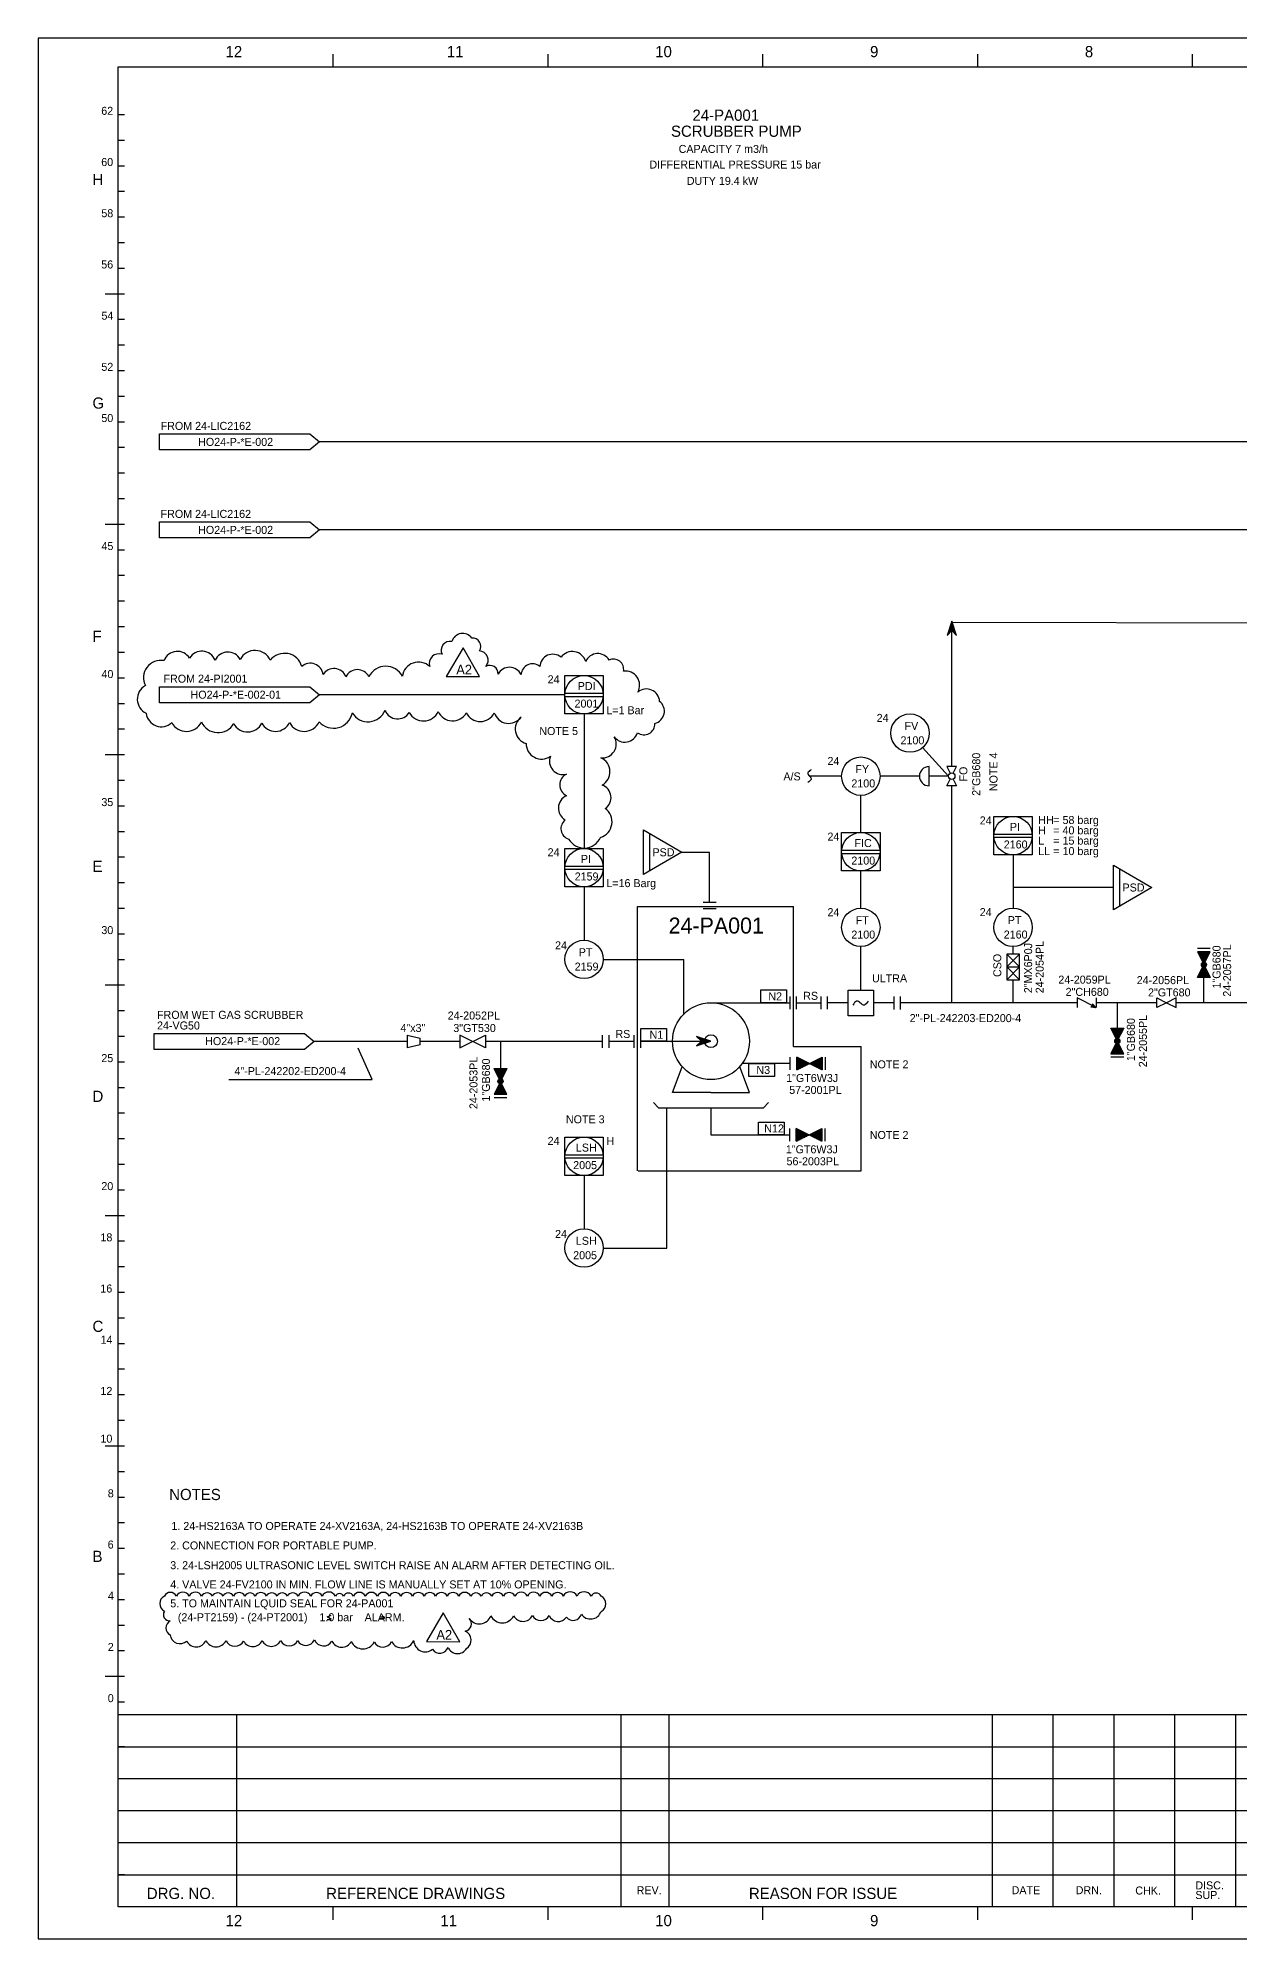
# Model space of a CAD drawing. Extents: x 0 to 840, y 0 to 594.
# Drawn here: x 0 to 375, y 0 to 594 of the extents above; entities that cross this region are included whole.
import ezdxf

# ---------------------------------------------------------------- set-up
doc = ezdxf.new("R2010")
doc.units = 0
for name, color, linetype in [('01-LIN-025-A', 7, 'Continuous'), ('08-LIN-050-A', 7, 'Continuous'), ('18-LIN-025-SP', 7, 'Continuous'), ('28-SYM-070-SP', 7, 'Continuous'), ('35-TXT-025', 7, 'Continuous'), ('36-TXT-035', 7, 'Continuous'), ('37-TXT-050', 7, 'Continuous'), ('43-', 7, 'Continuous'), ('50-REV-035-TRNG', 7, 'Continuous'), ('51-REV-035-CLD', 7, 'Continuous')]:
    doc.layers.add(name, color=color, linetype=linetype)

msp = doc.modelspace()

# ---------------------------------------------------------------- linework, layer by layer
at = {"layer": '01-LIN-025-A'}
for p, q in [((37.91, 470.3), (84.91, 470.3)), ((37.91, 465.3), (37.91, 470.3)), ((84.91, 470.3), (87.91, 467.8)), ((84.91, 465.3), (37.91, 465.3)), ((87.91, 467.8), (84.91, 465.3)), ((37.91, 442.8), (84.91, 442.8)), ((37.91, 437.8), (37.91, 442.8)), ((84.91, 442.8), (87.91, 440.3)), ((87.91, 440.3), (84.91, 437.8)), ((84.91, 437.8), (37.91, 437.8)), ((164.49, 382.78), (164.49, 394.78)), ((164.49, 394.78), (176.49, 394.78)), ((176.49, 394.78), (176.49, 382.78)), ((37.91, 391.31), (84.91, 391.31)), ((37.91, 386.31), (37.91, 391.31)), ((84.91, 386.31), (37.91, 386.31)), ((84.91, 391.31), (87.91, 388.81)), ((87.91, 388.81), (84.91, 386.31)), ((164.49, 389.28), (176.49, 389.28)), ((164.49, 388.28), (176.49, 388.28)), ((176.49, 382.78), (164.49, 382.78)), ((278.2, 360.34), (278.2, 366.34)), ((284.3, 363.34), (278.2, 363.34)), ((286.8, 366.34), (283.8, 366.34)), ((283.8, 366.34), (284.85, 364.24)), ((283.8, 360.34), (284.85, 362.45)), ((285.75, 364.24), (286.8, 366.34)), ((285.75, 362.45), (286.8, 360.34)), ((286.8, 360.34), (283.8, 360.34)), ((298.45, 338.76), (298.45, 350.76)), ((298.45, 350.76), (310.45, 350.76)), ((310.45, 350.76), (310.45, 338.76)), ((191, 333.77), (191, 345.37)), ((250.91, 333.72), (250.91, 345.72)), ((250.91, 345.72), (262.91, 345.72)), ((262.91, 345.72), (262.91, 333.72)), ((298.45, 345.26), (310.45, 345.26)), ((164.49, 328.75), (164.49, 340.75)), ((164.49, 340.75), (176.49, 340.75)), ((176.49, 340.75), (176.49, 328.75)), ((250.91, 340.22), (262.91, 340.22)), ((250.91, 339.22), (262.91, 339.22)), ((298.45, 344.26), (310.45, 344.26)), ((310.45, 338.76), (298.45, 338.76)), ((164.49, 335.25), (176.49, 335.25)), ((164.49, 334.25), (176.49, 334.25)), ((262.91, 333.72), (250.91, 333.72)), ((337.76, 322.76), (337.76, 334.36)), ((176.49, 328.75), (164.49, 328.75)), ((366.03, 309.46), (362.03, 309.46)), ((306.45, 307.74), (302.45, 307.74)), ((302.45, 307.74), (302.45, 299.74)), ((306.45, 307.74), (302.45, 303.74)), ((306.45, 303.74), (302.45, 307.74)), ((306.45, 299.74), (302.45, 303.74)), ((306.45, 303.74), (302.45, 299.74)), ((302.45, 303.74), (306.45, 303.74)), ((306.45, 299.74), (306.45, 307.74)), ((366.03, 308.46), (362.03, 308.46)), ((366.03, 308.46), (362.03, 308.46)), ((362.03, 308.46), (364.03, 304.46)), ((362.03, 300.46), (364.03, 304.46)), ((364.03, 307.46), (362.23, 308.36)), ((362.23, 308.36), (364.03, 304.46)), ((362.23, 300.56), (364.03, 304.46)), ((365.63, 308.26), (362.43, 308.26)), ((362.43, 308.26), (364.03, 304.46)), ((362.43, 300.66), (364.03, 304.46)), ((365.43, 308.06), (362.63, 308.06)), ((362.63, 308.06), (364.03, 304.46)), ((362.63, 300.86), (364.03, 304.46)), ((365.23, 307.86), (362.83, 307.86)), ((362.83, 307.86), (364.03, 304.46)), ((362.83, 301.06), (364.03, 304.46)), ((365.03, 307.66), (363.03, 307.66)), ((363.03, 307.66), (364.03, 304.46)), ((363.03, 301.26), (364.03, 304.46)), ((364.83, 307.46), (363.23, 307.46)), ((363.23, 307.46), (364.03, 304.46)), ((363.23, 301.46), (364.03, 304.46)), ((364.63, 307.26), (363.43, 307.26)), ((363.43, 307.26), (364.03, 304.46)), ((363.43, 301.66), (364.03, 304.46)), ((364.43, 307.06), (363.63, 307.06)), ((363.63, 307.06), (364.03, 304.46)), ((363.63, 301.86), (364.03, 304.46)), ((364.23, 306.86), (363.83, 306.86)), ((363.83, 306.86), (364.03, 304.46)), ((363.83, 302.06), (364.03, 304.46)), ((364.03, 304.46), (366.03, 308.46)), ((364.03, 304.46), (364.03, 308.46)), ((364.03, 304.46), (365.83, 308.36)), ((365.83, 308.36), (364.03, 307.46)), ((364.03, 304.46), (365.63, 308.26)), ((364.03, 304.46), (365.43, 308.06)), ((364.03, 304.46), (365.23, 307.86)), ((364.03, 304.46), (365.03, 307.66)), ((364.03, 304.46), (364.83, 307.46)), ((364.03, 304.46), (364.63, 307.26)), ((364.03, 304.46), (364.43, 307.06)), ((364.03, 304.46), (364.23, 306.86)), ((364.03, 304.46), (366.03, 300.46)), ((364.03, 304.46), (365.83, 300.56)), ((364.03, 304.46), (365.63, 300.66)), ((364.03, 304.46), (365.43, 300.86)), ((364.03, 304.46), (365.23, 301.06)), ((364.03, 304.46), (365.03, 301.26)), ((364.03, 304.46), (364.83, 301.46)), ((364.03, 304.46), (364.63, 301.66)), ((364.03, 304.46), (364.43, 301.86)), ((364.03, 304.46), (364.23, 302.06)), ((364.03, 304.46), (364.03, 300.46)), ((302.45, 299.74), (304.45, 299.74)), ((304.45, 299.74), (306.45, 299.74)), ((366.03, 300.46), (362.03, 300.46)), ((366.03, 300.46), (362.03, 300.46)), ((364.03, 301.46), (362.23, 300.56)), ((365.63, 300.66), (362.43, 300.66)), ((365.43, 300.86), (362.63, 300.86)), ((365.23, 301.06), (362.83, 301.06)), ((365.03, 301.26), (363.03, 301.26)), ((364.83, 301.46), (363.23, 301.46)), ((364.63, 301.66), (363.43, 301.66)), ((364.43, 301.86), (363.63, 301.86)), ((364.23, 302.06), (363.83, 302.06)), ((365.83, 300.56), (364.03, 301.46)), ((366.03, 300.46), (364.03, 300.46)), ((330.41, 291.04), (324.41, 294.04)), ((324.41, 294.04), (324.41, 291.04)), ((329.41, 291.54), (330.3, 291.09)), ((330.41, 294.04), (330.41, 291.04)), ((36.25, 282.94), (83.25, 282.94)), ((36.25, 277.94), (36.25, 282.94)), ((83.25, 282.94), (86.25, 280.44)), ((86.25, 280.44), (83.25, 277.94)), ((115.27, 282.44), (119.27, 281.44)), ((115.27, 282.44), (115.27, 278.44)), ((119.27, 279.44), (115.27, 278.44)), ((119.27, 279.44), (119.27, 281.43)), ((131.74, 278.44), (139.74, 282.44)), ((139.74, 278.44), (131.74, 282.44)), ((131.74, 282.44), (131.74, 278.44)), ((139.74, 282.44), (139.74, 278.44)), ((335, 284.61), (339, 284.61)), ((335, 284.61), (339, 284.61)), ((337, 280.61), (335, 284.61)), ((335, 284.61), (337, 284.61)), ((337, 280.61), (335, 276.61)), ((337, 280.61), (335.2, 284.51)), ((335.2, 284.51), (337, 283.61)), ((337, 280.61), (335.2, 276.71)), ((337, 280.61), (335.4, 284.41)), ((335.4, 284.41), (338.6, 284.41)), ((337, 280.61), (335.4, 276.81)), ((337, 280.61), (335.6, 284.21)), ((335.6, 284.21), (338.4, 284.21)), ((337, 280.61), (335.6, 277.01)), ((337, 280.61), (335.8, 284.01)), ((335.8, 284.01), (338.2, 284.01)), ((337, 280.61), (335.8, 277.21)), ((337, 280.61), (336, 283.81)), ((336, 283.81), (338, 283.81)), ((337, 280.61), (336, 277.41)), ((337, 280.61), (336.2, 283.61)), ((336.2, 283.61), (337.8, 283.61)), ((337, 280.61), (336.2, 277.61)), ((337, 280.61), (336.4, 283.41)), ((336.4, 283.41), (337.6, 283.41)), ((337, 280.61), (336.4, 277.81)), ((337, 280.61), (336.6, 283.21)), ((336.6, 283.21), (337.4, 283.21)), ((337, 280.61), (336.6, 278.01)), ((337, 280.61), (336.8, 283.01)), ((336.8, 283.01), (337.2, 283.01)), ((337, 280.61), (336.8, 278.21)), ((339, 284.61), (337, 280.61)), ((337, 280.61), (337, 284.61)), ((337, 283.61), (338.8, 284.51)), ((338.8, 284.51), (337, 280.61)), ((338.6, 284.41), (337, 280.61)), ((338.4, 284.21), (337, 280.61)), ((338.2, 284.01), (337, 280.61)), ((338, 283.81), (337, 280.61)), ((337.8, 283.61), (337, 280.61)), ((337.6, 283.41), (337, 280.61)), ((337.4, 283.21), (337, 280.61)), ((337.2, 283.01), (337, 280.61)), ((339, 276.61), (337, 280.61)), ((338.8, 276.71), (337, 280.61)), ((338.6, 276.81), (337, 280.61)), ((338.4, 277.01), (337, 280.61)), ((338.2, 277.21), (337, 280.61)), ((338, 277.41), (337, 280.61)), ((337.8, 277.61), (337, 280.61)), ((337.6, 277.81), (337, 280.61)), ((337.4, 278.01), (337, 280.61)), ((337.2, 278.21), (337, 280.61)), ((337, 280.61), (337, 276.61)), ((83.25, 277.94), (36.25, 277.94)), ((236.88, 275.54), (236.88, 271.54)), ((236.88, 271.54), (244.88, 275.54)), ((244.88, 271.54), (236.88, 275.54)), ((236.88, 275.42), (237.11, 275.42)), ((236.88, 275.27), (237.41, 275.27)), ((236.88, 275.12), (237.71, 275.12)), ((236.88, 274.97), (238.01, 274.97)), ((236.88, 274.82), (238.31, 274.82)), ((236.88, 274.68), (238.61, 274.68)), ((236.88, 274.53), (238.91, 274.53)), ((236.88, 274.38), (239.21, 274.38)), ((236.88, 274.23), (239.51, 274.23)), ((236.88, 274.08), (239.81, 274.08)), ((236.88, 273.93), (240.11, 273.93)), ((236.88, 273.78), (240.4, 273.78)), ((236.88, 273.63), (240.7, 273.63)), ((236.88, 273.48), (240.75, 273.48)), ((236.88, 273.33), (240.45, 273.33)), ((241, 273.48), (244.88, 273.48)), ((241.05, 273.63), (244.88, 273.63)), ((241.3, 273.33), (244.88, 273.33)), ((241.35, 273.78), (244.88, 273.78)), ((241.65, 273.93), (244.88, 273.93)), ((241.94, 274.08), (244.88, 274.08)), ((242.24, 274.23), (244.88, 274.23)), ((242.54, 274.38), (244.88, 274.38)), ((242.84, 274.53), (244.88, 274.53)), ((243.14, 274.68), (244.88, 274.68)), ((243.44, 274.82), (244.88, 274.82)), ((243.74, 274.97), (244.88, 274.97)), ((244.04, 275.12), (244.88, 275.12)), ((244.34, 275.27), (244.88, 275.27)), ((244.64, 275.42), (244.88, 275.42)), ((244.88, 275.54), (244.88, 271.54)), ((245.82, 275.54), (245.82, 271.54)), ((335, 276.61), (339, 276.61)), ((335, 276.61), (339, 276.61)), ((335, 275.61), (339, 275.61)), ((335.2, 276.71), (337, 277.61)), ((335.4, 276.81), (338.6, 276.81)), ((335.6, 277.01), (338.4, 277.01)), ((335.8, 277.21), (338.2, 277.21)), ((336, 277.41), (338, 277.41)), ((336.2, 277.61), (337.8, 277.61)), ((336.4, 277.81), (337.6, 277.81)), ((336.6, 278.01), (337.4, 278.01)), ((336.8, 278.21), (337.2, 278.21)), ((337, 277.61), (338.8, 276.71)), ((142.38, 271.99), (146.38, 271.99)), ((142.38, 271.99), (146.38, 271.99)), ((144.38, 267.99), (142.38, 271.99)), ((142.38, 271.99), (146.38, 271.99)), ((144.38, 267.99), (142.38, 263.99)), ((144.38, 267.99), (142.58, 271.89)), ((142.58, 271.89), (144.38, 270.99)), ((144.38, 267.99), (142.58, 264.09)), ((144.38, 267.99), (142.78, 271.79)), ((142.78, 271.79), (145.98, 271.79)), ((144.38, 267.99), (142.78, 264.19)), ((144.38, 267.99), (142.98, 271.59)), ((142.98, 271.59), (145.78, 271.59)), ((144.38, 267.99), (142.98, 264.39)), ((144.38, 267.99), (143.18, 271.39)), ((143.18, 271.39), (145.58, 271.39)), ((144.38, 267.99), (143.18, 264.59)), ((144.38, 267.99), (143.38, 271.19)), ((143.38, 271.19), (145.38, 271.19)), ((144.38, 267.99), (143.38, 264.79)), ((144.38, 267.99), (143.58, 270.99)), ((143.58, 270.99), (145.18, 270.99)), ((144.38, 267.99), (143.58, 264.99)), ((144.38, 267.99), (143.78, 270.79)), ((143.78, 270.79), (144.98, 270.79)), ((144.38, 267.99), (143.78, 265.19)), ((144.38, 267.99), (143.98, 270.59)), ((143.98, 270.59), (144.78, 270.59)), ((144.38, 267.99), (143.98, 265.39)), ((144.38, 267.99), (144.18, 270.39)), ((144.18, 270.39), (144.58, 270.39)), ((144.38, 267.99), (144.18, 265.59)), ((146.38, 271.99), (144.38, 267.99)), ((144.38, 267.99), (144.38, 271.99)), ((144.38, 270.99), (146.18, 271.89)), ((146.18, 271.89), (144.38, 267.99)), ((145.98, 271.79), (144.38, 267.99)), ((145.78, 271.59), (144.38, 267.99)), ((145.58, 271.39), (144.38, 267.99)), ((145.38, 271.19), (144.38, 267.99)), ((145.18, 270.99), (144.38, 267.99)), ((144.98, 270.79), (144.38, 267.99)), ((144.78, 270.59), (144.38, 267.99)), ((144.58, 270.39), (144.38, 267.99)), ((146.38, 263.99), (144.38, 267.99)), ((146.18, 264.09), (144.38, 267.99)), ((145.98, 264.19), (144.38, 267.99)), ((145.78, 264.39), (144.38, 267.99)), ((145.58, 264.59), (144.38, 267.99)), ((145.38, 264.79), (144.38, 267.99)), ((145.18, 264.99), (144.38, 267.99)), ((144.98, 265.19), (144.38, 267.99)), ((144.78, 265.39), (144.38, 267.99)), ((144.58, 265.59), (144.38, 267.99)), ((144.38, 267.99), (144.38, 263.99)), ((236.88, 273.18), (240.15, 273.18)), ((236.88, 273.03), (239.85, 273.03)), ((236.88, 272.88), (239.55, 272.88)), ((236.88, 272.73), (239.25, 272.73)), ((236.88, 272.58), (238.95, 272.58)), ((236.88, 272.43), (238.65, 272.43)), ((236.88, 272.28), (238.35, 272.28)), ((236.88, 272.13), (238.06, 272.13)), ((236.88, 271.98), (237.76, 271.98)), ((236.88, 271.83), (237.46, 271.83)), ((236.88, 271.68), (237.16, 271.68)), ((241.6, 273.18), (244.88, 273.18)), ((241.9, 273.03), (244.88, 273.03)), ((242.2, 272.88), (244.88, 272.88)), ((242.5, 272.73), (244.88, 272.73)), ((242.8, 272.58), (244.88, 272.58)), ((243.1, 272.43), (244.88, 272.43)), ((243.4, 272.28), (244.88, 272.28)), ((243.7, 272.13), (244.88, 272.13)), ((244, 271.98), (244.88, 271.98)), ((244.29, 271.83), (244.88, 271.83)), ((244.59, 271.68), (244.88, 271.68)), ((142.38, 263.99), (146.38, 263.99)), ((142.38, 263.99), (146.38, 263.99)), ((142.38, 262.99), (146.38, 262.99)), ((142.58, 264.09), (144.38, 264.99)), ((142.78, 264.19), (145.98, 264.19)), ((142.98, 264.39), (145.78, 264.39)), ((143.18, 264.59), (145.58, 264.59)), ((143.38, 264.79), (145.38, 264.79)), ((143.58, 264.99), (145.18, 264.99)), ((143.78, 265.19), (144.98, 265.19)), ((143.98, 265.39), (144.78, 265.39)), ((144.18, 265.59), (144.58, 265.59)), ((144.38, 264.99), (146.18, 264.09)), ((164.49, 238.56), (164.49, 250.56)), ((164.49, 250.56), (176.49, 250.56)), ((176.49, 250.56), (176.49, 238.56)), ((236.77, 253.26), (236.77, 249.26)), ((236.77, 249.26), (244.77, 253.26)), ((244.77, 249.26), (236.77, 253.26)), ((236.77, 253.14), (237.01, 253.14)), ((236.77, 252.99), (237.31, 252.99)), ((236.77, 252.84), (237.61, 252.84)), ((236.77, 252.69), (237.9, 252.69)), ((236.77, 252.54), (238.2, 252.54)), ((236.77, 252.39), (238.5, 252.39)), ((236.77, 252.24), (238.8, 252.24)), ((236.77, 252.09), (239.1, 252.09)), ((236.77, 251.94), (239.4, 251.94)), ((236.77, 251.79), (239.7, 251.79)), ((236.77, 251.64), (240, 251.64)), ((236.77, 251.49), (240.3, 251.49)), ((236.77, 251.34), (240.6, 251.34)), ((236.77, 251.19), (240.64, 251.19)), ((236.77, 251.04), (240.34, 251.04)), ((236.77, 250.89), (240.04, 250.89)), ((236.77, 250.74), (239.74, 250.74)), ((236.77, 250.59), (239.45, 250.59)), ((236.77, 250.44), (239.15, 250.44)), ((236.77, 250.29), (238.85, 250.29)), ((236.77, 250.14), (238.55, 250.14)), ((236.77, 250), (238.25, 250)), ((236.77, 249.85), (237.95, 249.85)), ((236.77, 249.7), (237.65, 249.7)), ((236.77, 249.55), (237.35, 249.55)), ((240.9, 251.19), (244.77, 251.19)), ((240.94, 251.34), (244.77, 251.34)), ((241.2, 251.04), (244.77, 251.04)), ((241.24, 251.49), (244.77, 251.49)), ((241.5, 250.89), (244.77, 250.89)), ((241.54, 251.64), (244.77, 251.64)), ((241.79, 250.74), (244.77, 250.74)), ((241.84, 251.79), (244.77, 251.79)), ((242.09, 250.59), (244.77, 250.59)), ((242.14, 251.94), (244.77, 251.94)), ((242.39, 250.44), (244.77, 250.44)), ((242.44, 252.09), (244.77, 252.09)), ((242.69, 250.29), (244.77, 250.29)), ((242.74, 252.24), (244.77, 252.24)), ((242.99, 250.14), (244.77, 250.14)), ((243.04, 252.39), (244.77, 252.39)), ((243.29, 250), (244.77, 250)), ((243.33, 252.54), (244.77, 252.54)), ((243.59, 249.85), (244.77, 249.85)), ((243.63, 252.69), (244.77, 252.69)), ((243.89, 249.7), (244.77, 249.7)), ((243.93, 252.84), (244.77, 252.84)), ((244.19, 249.55), (244.77, 249.55)), ((244.23, 252.99), (244.77, 252.99)), ((244.53, 253.14), (244.77, 253.14)), ((244.77, 253.26), (244.77, 249.26)), ((245.72, 253.26), (245.72, 249.26)), ((164.49, 245.06), (176.49, 245.06)), ((164.49, 244.06), (176.49, 244.06)), ((236.77, 249.4), (237.05, 249.4)), ((244.49, 249.4), (244.77, 249.4)), ((176.49, 238.56), (164.49, 238.56)), ((25, 60), (608, 60))]:
    msp.add_line(p, q, dxfattribs=at)
for points in [[(92.08, 589), (92.08, 585)], [(159.16, 589), (159.16, 585)], [(226.24, 589), (226.24, 585)], [(293.32, 589), (293.32, 585)], [(360.4, 589), (360.4, 585)], [(27, 570), (25, 570)], [(27, 562), (25, 562)], [(27, 554), (25, 554)], [(27, 546), (25, 546)], [(27, 538), (25, 538)], [(27, 530), (25, 530)], [(27, 522), (25, 522)], [(25, 514), (21, 514)], [(27, 514), (25, 514)], [(27, 506), (25, 506)], [(27, 498), (25, 498)], [(27, 490), (25, 490)], [(27, 482), (25, 482)], [(27, 474), (25, 474)], [(27, 466), (25, 466)], [(27, 458), (25, 458)], [(27, 450), (25, 450)], [(25, 442), (21, 442)], [(27, 442), (25, 442)], [(27, 434), (25, 434)], [(27, 426), (25, 426)], [(27, 418), (25, 418)], [(27, 410), (25, 410)], [(283.82, 407.32), (285.32, 408.82), (286.82, 407.32), (285.32, 411.82), (283.82, 407.32)], [(285.95, 409.92), (284.68, 409.92)], [(285.92, 410.02), (284.72, 410.02)], [(285.88, 410.12), (284.75, 410.12)], [(285.85, 410.22), (284.78, 410.22)], [(285.82, 410.32), (284.82, 410.32)], [(285.78, 410.42), (284.85, 410.42)], [(285.75, 410.52), (284.88, 410.52)], [(285.72, 410.62), (284.92, 410.62)], [(285.68, 410.72), (284.95, 410.72)], [(285.65, 410.82), (284.98, 410.82)], [(285.62, 410.92), (285.02, 410.92)], [(285.58, 411.02), (285.05, 411.02)], [(285.55, 411.12), (285.08, 411.12)], [(285.52, 411.22), (285.12, 411.22)], [(285.48, 411.32), (285.15, 411.32)], [(285.45, 411.42), (285.18, 411.42)], [(285.42, 411.52), (285.22, 411.52)], [(285.38, 411.62), (285.25, 411.62)], [(285.35, 411.72), (285.28, 411.72)], [(285.32, 405.82), (285.32, 411.82)], [(283.92, 407.42), (283.85, 407.42)], [(284.02, 407.52), (283.88, 407.52)], [(284.12, 407.62), (283.92, 407.62)], [(284.22, 407.72), (283.95, 407.72)], [(284.32, 407.82), (283.98, 407.82)], [(284.42, 407.92), (284.02, 407.92)], [(284.52, 408.02), (284.05, 408.02)], [(284.62, 408.12), (284.08, 408.12)], [(284.72, 408.22), (284.12, 408.22)], [(284.82, 408.32), (284.15, 408.32)], [(284.92, 408.42), (284.18, 408.42)], [(285.02, 408.52), (284.22, 408.52)], [(285.12, 408.62), (284.25, 408.62)], [(285.22, 408.72), (284.28, 408.72)], [(285.32, 408.82), (284.32, 408.82)], [(286.28, 408.92), (284.35, 408.92)], [(286.25, 409.02), (284.38, 409.02)], [(286.22, 409.12), (284.42, 409.12)], [(286.18, 409.22), (284.45, 409.22)], [(286.15, 409.32), (284.48, 409.32)], [(286.12, 409.42), (284.52, 409.42)], [(286.08, 409.52), (284.55, 409.52)], [(286.05, 409.62), (284.58, 409.62)], [(286.02, 409.72), (284.62, 409.72)], [(285.98, 409.82), (284.65, 409.82)], [(286.32, 408.82), (285.32, 408.82)], [(286.35, 408.72), (285.42, 408.72)], [(286.38, 408.62), (285.52, 408.62)], [(286.42, 408.52), (285.62, 408.52)], [(286.45, 408.42), (285.72, 408.42)], [(286.48, 408.32), (285.82, 408.32)], [(286.52, 408.22), (285.92, 408.22)], [(286.55, 408.12), (286.02, 408.12)], [(286.58, 408.02), (286.12, 408.02)], [(286.62, 407.92), (286.22, 407.92)], [(286.65, 407.82), (286.32, 407.82)], [(286.68, 407.72), (286.42, 407.72)], [(286.72, 407.62), (286.52, 407.62)], [(286.75, 407.52), (286.62, 407.52)], [(286.78, 407.42), (286.72, 407.42)], [(27, 402), (25, 402)], [(27, 394), (25, 394)], [(27, 386), (25, 386)], [(27, 378), (25, 378)], [(25, 370), (21, 370)], [(27, 370), (25, 370)], [(27, 362), (25, 362)], [(27, 354), (25, 354)], [(27, 346), (25, 346)], [(189, 346.57), (201, 339.57), (189, 332.57), (189, 346.57)], [(27, 338), (25, 338)], [(335.76, 335.56), (347.76, 328.56), (335.76, 321.56), (335.76, 335.56)], [(27, 330), (25, 330)], [(27, 322), (25, 322)], [(187.2, 322.64), (235.87, 322.64)], [(187.2, 240), (187.2, 322.64)], [(211.7, 323.92), (207.7, 323.92)], [(211.7, 321.92), (207.7, 321.92)], [(235.87, 278.87), (235.87, 322.64)], [(27, 314), (25, 314)], [(27, 306), (25, 306)], [(25, 298), (21, 298)], [(27, 298), (25, 298)], [(364.03, 292.54), (364.03, 300.46)], [(210.12, 292.54), (234.83, 292.54)], [(233.69, 296.54), (233.69, 292.54), (225.69, 292.54), (225.69, 296.54), (233.69, 296.54)], [(234.83, 290.54), (234.83, 294.54)], [(236.83, 290.54), (236.83, 294.54)], [(236.83, 292.54), (244.51, 292.54)], [(244.51, 290.54), (244.51, 294.54)], [(246.51, 290.54), (246.51, 294.54)], [(267.31, 290.48), (267.31, 294.48)], [(269.31, 290.48), (269.31, 294.48)], [(329.35, 291.98), (330.08, 291.2), (329.02, 291.31)], [(329.02, 291.31), (329.63, 291.43), (329.35, 291.98)], [(329.52, 291.76), (329.85, 291.32), (329.3, 291.32)], [(337, 292.53), (337, 284.61)], [(27, 290), (25, 290)], [(27, 282), (25, 282)], [(144.38, 280.44), (144.38, 271.99)], [(176.28, 278.44), (176.28, 282.44)], [(178.2, 280.54), (186.28, 280.54)], [(178.28, 278.44), (178.28, 282.44)], [(186.18, 278.44), (186.18, 282.44)], [(196.18, 284.54), (196.18, 280.54), (188.18, 280.54), (188.18, 284.54), (196.18, 284.54)], [(188.18, 278.44), (188.18, 282.44)], [(188.18, 280.54), (210.12, 280.54)], [(204.12, 280.54), (210.12, 280.54)], [(205.62, 282.04), (207.12, 280.54), (205.62, 279.04), (210.12, 280.54), (205.62, 282.04)], [(205.72, 281.94), (205.72, 282.01)], [(205.82, 281.84), (205.82, 281.97)], [(205.82, 279.11), (205.82, 279.24)], [(205.92, 281.74), (205.92, 281.94)], [(205.92, 279.14), (205.92, 279.34)], [(206.02, 281.64), (206.02, 281.91)], [(206.02, 279.17), (206.02, 279.44)], [(206.12, 281.54), (206.12, 281.87)], [(206.12, 279.21), (206.12, 279.54)], [(206.22, 281.44), (206.22, 281.84)], [(206.22, 279.24), (206.22, 279.64)], [(206.32, 281.34), (206.32, 281.81)], [(206.32, 279.27), (206.32, 279.74)], [(206.42, 281.24), (206.42, 281.77)], [(206.42, 279.31), (206.42, 279.84)], [(206.52, 281.14), (206.52, 281.74)], [(206.52, 279.34), (206.52, 279.94)], [(206.62, 281.04), (206.62, 281.71)], [(206.62, 279.37), (206.62, 280.04)], [(206.72, 280.94), (206.72, 281.67)], [(206.72, 279.41), (206.72, 280.14)], [(206.82, 280.84), (206.82, 281.64)], [(206.82, 279.44), (206.82, 280.24)], [(206.92, 280.74), (206.92, 281.61)], [(206.92, 279.47), (206.92, 280.34)], [(207.02, 280.64), (207.02, 281.57)], [(207.02, 279.51), (207.02, 280.44)], [(207.12, 280.54), (207.12, 281.54)], [(207.12, 279.54), (207.12, 280.54)], [(207.22, 279.57), (207.22, 281.51)], [(207.32, 279.61), (207.32, 281.47)], [(207.42, 279.64), (207.42, 281.44)], [(207.52, 279.67), (207.52, 281.41)], [(207.62, 279.71), (207.62, 281.37)], [(207.72, 279.74), (207.72, 281.34)], [(207.82, 279.77), (207.82, 281.31)], [(207.92, 279.81), (207.92, 281.27)], [(208.02, 279.84), (208.02, 281.24)], [(208.12, 279.87), (208.12, 281.21)], [(208.22, 279.91), (208.22, 281.17)], [(208.32, 279.94), (208.32, 281.14)], [(208.42, 279.97), (208.42, 281.11)], [(208.52, 280.01), (208.52, 281.07)], [(208.62, 280.04), (208.62, 281.04)], [(208.72, 280.07), (208.72, 281.01)], [(208.82, 280.11), (208.82, 280.97)], [(208.92, 280.14), (208.92, 280.94)], [(209.02, 280.17), (209.02, 280.91)], [(209.12, 280.21), (209.12, 280.87)], [(209.22, 280.24), (209.22, 280.84)], [(209.32, 280.27), (209.32, 280.81)], [(209.42, 280.31), (209.42, 280.77)], [(209.52, 280.34), (209.52, 280.74)], [(209.62, 280.37), (209.62, 280.71)], [(209.72, 280.41), (209.72, 280.67)], [(209.82, 280.44), (209.82, 280.64)], [(209.92, 280.47), (209.92, 280.61)], [(210.02, 280.51), (210.02, 280.57)], [(27, 274), (25, 274)], [(205.72, 279.07), (205.72, 279.14)], [(229.95, 273.55), (229.95, 269.55), (221.95, 269.55), (221.95, 273.55), (229.95, 273.55)], [(234.88, 271.54), (234.88, 275.54)], [(235.87, 278.87), (257, 278.87)], [(236.88, 271.54), (236.88, 275.54)], [(257, 240), (257, 278.87)], [(198.12, 264.54), (201.12, 272.54)], [(222.12, 264.54), (219.12, 272.54)], [(27, 266), (25, 266)], [(210.12, 264.54), (198.12, 264.54)], [(210.12, 264.54), (222.12, 264.54)], [(27, 258), (25, 258)], [(192.12, 261.34), (193.72, 259.74), (226.52, 259.74), (228.12, 261.34)], [(27, 250), (25, 250)], [(210.12, 251.26), (234.77, 251.26)], [(232.98, 255.26), (232.98, 251.26), (224.98, 251.26), (224.98, 255.26), (232.98, 255.26)], [(234.77, 249.26), (234.77, 253.26)], [(236.77, 249.26), (236.77, 253.26)], [(27, 242), (25, 242)], [(187.34, 240), (257, 240)], [(27, 234), (25, 234)], [(25, 226), (21, 226)], [(27, 226), (25, 226)], [(27, 218), (25, 218)], [(27, 210), (25, 210)], [(27, 202), (25, 202)], [(27, 194), (25, 194)], [(27, 186), (25, 186)], [(27, 178), (25, 178)], [(27, 170), (25, 170)], [(27, 162), (25, 162)], [(25, 154), (21, 154)], [(27, 154), (25, 154)], [(27, 146), (25, 146)], [(27, 138), (25, 138)], [(27, 130), (25, 130)], [(27, 122), (25, 122)], [(27, 114), (25, 114)], [(27, 106), (25, 106)], [(27, 98), (25, 98)], [(27, 90), (25, 90)], [(25, 82), (21, 82)], [(27, 82), (25, 82)], [(27, 74), (25, 74)], [(27, 70), (25, 70)], [(62, 70), (62, 10)], [(197, 70), (197, 10)], [(298, 10), (298, 70)], [(317, 10), (317, 70)], [(336, 10), (336, 70)], [(355, 10), (355, 70)], [(374, 10), (374, 70)], [(27, 60), (25, 60)], [(27, 50), (25, 50)], [(608, 50), (25, 50)], [(27, 40), (25, 40)], [(608, 40), (25, 40)], [(27, 30), (25, 30)], [(608, 30), (25, 30)], [(27, 20), (25, 20)], [(92.08, 10), (92.08, 6)], [(159.16, 10), (159.16, 6)], [(226.24, 10), (226.24, 6)], [(293.32, 10), (293.32, 6)], [(360.4, 10), (360.4, 6)]]:
    msp.add_lwpolyline(points, dxfattribs=at)
for points in [[(252.91, 296.47), (260.91, 296.47), (260.91, 288.48), (252.91, 288.48)], [(329.18, 292.21), (329.41, 291.54), (328.74, 291.31), (330.3, 291.09)], [(349.35, 294.04), (352.35, 292.54), (349.35, 291.04)], [(355.35, 294.04), (352.35, 292.54), (355.35, 291.04)]]:
    msp.add_lwpolyline(points, close=True, dxfattribs=at)
for centre, radius in [((170.49, 388.78), 6), ((272.27, 376.8), 6), ((256.91, 363.34), 6), ((285.3, 363.34), 1), ((304.45, 344.76), 6), ((256.91, 339.72), 6), ((170.49, 334.75), 6), ((256.91, 316.1), 6), ((304.45, 316.11), 6), ((170.49, 306.1), 6), ((364.03, 304.46), 0.8), ((364.03, 304.46), 0.7), ((364.03, 304.46), 0.6), ((364.03, 304.46), 0.5), ((364.03, 304.46), 0.4), ((364.03, 304.46), 0.3), ((364.03, 304.46), 0.2), ((364.03, 304.46), 0.1), ((210.12, 280.54), 12), ((210.12, 280.54), 2), ((337, 280.61), 0.8), ((337, 280.61), 0.7), ((337, 280.61), 0.6), ((337, 280.61), 0.5), ((337, 280.61), 0.4), ((337, 280.61), 0.3), ((337, 280.61), 0.2), ((337, 280.61), 0.1), ((144.38, 267.99), 0.8), ((144.38, 267.99), 0.7), ((144.38, 267.99), 0.6), ((144.38, 267.99), 0.5), ((144.38, 267.99), 0.4), ((144.38, 267.99), 0.3), ((144.38, 267.99), 0.2), ((144.38, 267.99), 0.1), ((170.49, 244.56), 6), ((170.49, 215.91), 6)]:
    msp.add_circle(centre, radius, dxfattribs=at)
msp.add_arc((278.2, 363.34), 3, 90, 270, dxfattribs=at)
for points in [[(241.37, 365.34), (240.91, 365.01), (239.99, 364.34), (240.87, 363.34), (241.74, 362.34), (240.82, 361.68), (240.37, 361.34)], [(259.22, 293.03), (258.82, 292.47), (258.01, 291.36), (256.8, 292.42), (255.59, 293.48), (254.78, 292.37), (254.38, 291.82)]]:
    msp.add_open_spline(points, degree=3, dxfattribs=at)
at = {"layer": '08-LIN-050-A'}
for p, q in [((210.12, 259.74), (210.12, 251.26)), ((830, 70), (25, 70)), ((25, 20), (608, 20)), ((0, 0), (0, 0)), ((0, 0), (0, 0)), ((0, 0), (0, 0)), ((0, 0), (0, 0)), ((0, 0), (0, 0)), ((0, 0), (0, 0)), ((0, 0), (0, 0)), ((0, 0), (0, 0)), ((0, 0), (0, 0)), ((0, 0), (0, 0)), ((0, 0), (0, 0)), ((0, 0), (0, 0)), ((0, 0), (0, 0)), ((0, 0), (0, 0)), ((0, 0), (0, 0)), ((0, 0), (0, 0)), ((0, 0), (0, 0)), ((0, 0), (0, 0)), ((0, 0), (0, 0)), ((0, 0), (0, 0))]:
    msp.add_line(p, q, dxfattribs=at)
msp.add_lwpolyline([(25, 585), (830, 585), (830, 10), (25, 10)], close=True, dxfattribs=at)
msp.add_lwpolyline([(182, 70), (182, 10)], dxfattribs=at)
at = {"layer": '18-LIN-025-SP'}
for p, q in [((499.76, 467.81), (88.01, 467.8)), ((467.36, 440.31), (88.01, 440.3)), ((285.3, 366.34), (285.3, 411.42)), ((285.32, 411.42), (560.22, 411.11)), ((164.49, 388.81), (88.01, 388.81)), ((170.49, 382.78), (170.49, 340.75)), ((276.21, 372.28), (284.3, 363.34)), ((250.91, 363.34), (240.87, 363.34)), ((275.2, 363.34), (262.91, 363.34)), ((256.91, 345.72), (256.91, 357.34)), ((285.3, 292.47), (285.3, 360.34)), ((209.7, 339.45), (201, 339.45)), ((209.7, 323.92), (209.7, 339.45)), ((304.45, 338.76), (304.45, 322.11)), ((256.91, 322.1), (256.91, 333.72)), ((170.49, 328.75), (170.49, 312.1)), ((335.76, 328.56), (304.45, 328.56)), ((256.91, 296.47), (256.91, 310.1)), ((304.45, 307.74), (304.45, 310.11)), ((176.49, 306.1), (201.63, 306.1)), ((201.63, 289.02), (201.63, 306.1)), ((304.45, 292.53), (304.45, 299.74)), ((252.91, 292.48), (246.51, 292.47)), ((267.31, 292.48), (260.91, 292.47)), ((324.41, 292.52), (269.31, 292.48)), ((349.35, 292.54), (330.41, 292.52)), ((377.5, 292.54), (355.35, 292.54)), ((115.09, 280.44), (86.25, 280.44)), ((131.74, 280.44), (119.27, 280.43)), ((176.28, 280.44), (139.74, 280.44)), ((234.88, 273.54), (219.87, 273.54)), ((170.49, 238.56), (170.49, 221.91))]:
    msp.add_line(p, q, dxfattribs=at)
for points in [[(59.53, 268.56), (104.28, 268.56), (99.95, 278.33)], [(176.49, 215.91), (196.33, 215.91), (196.33, 259.74)]]:
    msp.add_lwpolyline(points, dxfattribs=at)
at = {"layer": '28-SYM-070-SP'}
for p, q in [((90.29, 99.85), (91.52, 99.85)), ((106.57, 100.65), (107.75, 100.65)), ((106.57, 100.05), (107.75, 100.05))]:
    msp.add_line(p, q, dxfattribs=at)
at = {"layer": '35-TXT-025'}
for p, q in [((90.29, 100.62), (91.52, 101.19)), ((90.29, 100.62), (91.52, 100.05)), ((108.3, 100.35), (107.54, 100.88)), ((108.3, 100.35), (107.54, 99.82))]:
    msp.add_line(p, q, dxfattribs=at)
at = {"layer": '43-'}
msp.add_lwpolyline([(0, 594), (0, 0), (840, 0), (840, 594)], close=True, dxfattribs=at)
msp.add_lwpolyline([(0, 594), (0, 0), (840, 0), (840, 594)], close=True, dxfattribs=at)
at = {"layer": '50-REV-035-TRNG'}
for points in [[(132.73, 403.48), (127.48, 394.51), (137.88, 394.45)], [(126.53, 101.9), (121.29, 92.93), (131.68, 92.87)]]:
    msp.add_lwpolyline(points, close=True, dxfattribs=at)
at = {"layer": '51-REV-035-CLD'}
for centre, radius, start, end in [((128.66, 402.68), 2.81, 79.16534, 205.91623), ((132.57, 404.4), 3.54, 36.29027, 163.04115), ((135.62, 403.91), 2.6, 327.57281, 94.3237), ((38.39, 394.08), 5.46, 79.92719, 206.67808), ((43.53, 397.86), 4.48, 32.33863, 159.08952), ((51.13, 397.93), 4.47, 21.85801, 148.60889), ((59.25, 397.76), 4.38, 28.56723, 155.31812), ((67.75, 397.36), 5.27, 25.01003, 151.76091), ((76.93, 396.14), 5.6, 15.15896, 141.90985), ((85.03, 394.68), 3.97, 5.8061, 132.55698), ((118.81, 393.95), 5.05, 46.40291, 173.1538), ((125.18, 398.56), 3.04, 71.64213, 198.39301), ((137.58, 399.56), 2.96, 318.68023, 85.43111), ((154.37, 394.88), 3.56, 49.99292, 176.7438), ((160.71, 397.4), 4.05, 50.38701, 177.13789), ((166.81, 397.93), 4.37, 16.83627, 143.58715), ((174.74, 397.56), 4.09, 29.7486, 156.49948), ((179.68, 396.74), 3.18, 349.20224, 115.95313), ((92.4, 392.95), 4.03, 21.33125, 148.08213), ((99.73, 392.62), 4.01, 26.62456, 153.37544), ((108.59, 391.85), 5.86, 27.35023, 154.10111), ((141.13, 395.44), 2.53, 354.78136, 121.53225), ((147.2, 393.35), 4.01, 25.563, 152.31388), ((183.42, 391.76), 4.43, 331.36401, 98.1149), ((35.81, 387.38), 4.83, 118.38587, 245.13675), ((189.96, 386.48), 4.12, 3.27773, 130.02862), ((191.62, 383.63), 3.95, 284.68749, 51.43838), ((38.49, 383.53), 4.74, 186.47689, 313.22778), ((46.32, 382.53), 5.2, 208.26214, 335.01302), ((56.2, 382.6), 5.65, 203.60993, 330.36081), ((83.07, 382.53), 5.2, 208.26214, 335.01302), ((92.26, 384.33), 6, 221.70187, 348.45275), ((103.04, 386.09), 5.73, 211.08288, 337.83377), ((112.3, 385.49), 4.25, 201.60838, 328.35927), ((120.36, 385.65), 5.05, 208.31028, 335.06116), ((129.42, 385.52), 4.9, 204.0204, 330.77129), ((138.08, 385.32), 4.9, 206.62456, 333.37544), ((146.97, 384.56), 4.73, 197.59979, 324.35068), ((153.68, 378.08), 4.69, 127.57207, 254.32295), ((65.46, 382.07), 4.9, 207.49314, 334.24403), ((74.15, 382.17), 4.82, 207.5065, 334.25739), ((176.16, 373.4), 4.37, 264.84138, 31.59226), ((183.23, 378.12), 4.14, 215.92347, 342.67435), ((189.17, 379.71), 3.45, 234.85656, 1.60744), ((157.19, 373.47), 4.78, 178.85153, 305.60242), ((163.89, 368.06), 4.21, 158.74467, 285.49555), ((173.83, 364.7), 4.76, 299.30669, 66.05757), ((166.71, 360.62), 3.79, 116.62456, 243.37544), ((166.71, 353.35), 4.24, 113.61361, 240.3645), ((174.8, 356.67), 4.12, 303.87335, 70.62424), ((174.1, 349.1), 5.12, 287.44126, 54.19214), ((166.65, 346.94), 3.39, 126.6991, 253.44999), ((170.52, 346.45), 5.57, 209.67931, 336.43019), ((40.62, 104.8), 2.62, 116.62456, 243.37544), ((41.32, 106.2), 2.1, 26.62456, 153.37544), ((45.2, 106.14), 2.25, 26.62456, 153.37544), ((49.14, 106.17), 2.17, 26.62456, 153.37544), ((52.76, 106.3), 1.87, 26.62456, 153.37544), ((56.1, 106.3), 1.87, 26.62456, 153.37544), ((59.38, 106.34), 1.8, 26.62456, 153.37544), ((62.79, 106.24), 2.02, 26.62456, 153.37544), ((66.2, 106.34), 1.8, 26.62456, 153.37544), ((69.55, 106.27), 1.95, 26.62456, 153.37544), ((72.96, 106.3), 1.87, 26.62456, 153.37544), ((76.24, 106.34), 1.8, 26.62456, 153.37544), ((79.52, 106.3), 1.87, 26.62456, 153.37544), ((83.2, 106.14), 2.25, 26.62456, 153.37544), ((86.95, 106.27), 1.95, 26.62456, 153.37544), ((90.76, 106.1), 2.32, 26.62456, 153.37544), ((94.11, 106.51), 1.42, 26.62456, 153.37544), ((96.92, 106.37), 1.72, 26.62456, 153.37544), ((100.33, 106.2), 2.1, 26.62456, 153.37544), ((104.07, 106.2), 2.1, 26.62456, 153.37544), ((107.82, 106.2), 2.1, 26.62456, 153.37544), ((111.5, 106.24), 2.02, 26.62456, 153.37544), ((115.11, 106.24), 2.02, 26.62456, 153.37544), ((118.73, 106.24), 2.02, 26.62456, 153.37544), ((122.34, 106.24), 2.02, 26.62456, 153.37544), ((125.95, 106.24), 2.02, 26.62456, 153.37544), ((129.57, 106.24), 2.02, 26.62456, 153.37544), ((133.25, 106.2), 2.1, 26.62456, 153.37544), ((136.73, 106.34), 1.8, 26.62456, 153.37544), ((140, 106.3), 1.87, 26.62456, 153.37544), ((143.48, 106.24), 2.02, 26.62456, 153.37544), ((147.1, 106.24), 2.02, 26.62456, 153.37544), ((150.84, 106.17), 2.17, 26.62456, 153.37544), ((154.72, 106.17), 2.17, 26.62456, 153.37544), ((158.54, 106.2), 2.1, 26.62456, 153.37544), ((162.22, 106.24), 2.02, 26.62456, 153.37544), ((166.16, 106.07), 2.4, 26.62456, 153.37544), ((170.51, 106.04), 2.47, 26.62456, 153.37544), ((174.26, 106.37), 1.72, 26.62456, 153.37544), ((174.59, 104.73), 2.7, 296.62456, 63.37544), ((41.13, 101.38), 2, 147.50999, 274.26087), ((137.8, 102.29), 3.84, 213.33847, 340.08936), ((144.96, 102.76), 3.97, 206.62456, 333.37544), ((151.41, 102.53), 3.29, 207.92731, 334.67819), ((157, 102.43), 2.92, 206.62456, 333.37544), ((162.42, 102.19), 3.01, 200.91048, 327.66137), ((167.07, 102.22), 2.67, 217.94125, 344.69213), ((172.52, 103.46), 3.47, 214.06047, 340.81136), ((42.37, 97.2), 2.45, 116.62456, 243.37544), ((132.98, 98.47), 2.35, 279.93498, 46.68587), ((132.24, 93.38), 3, 300.91109, 67.66198), ((44.32, 95.33), 3.06, 185.97629, 312.72718), ((49.38, 94.66), 3.37, 207.89837, 334.64925), ((55.57, 94.79), 3.52, 206.62456, 333.37544), ((61.49, 94.53), 3.07, 205.22652, 331.9774), ((67.04, 94.59), 3.22, 207.9576, 334.70848), ((72.83, 94.66), 3.22, 206.62456, 333.37544), ((78.38, 94.56), 2.99, 206.62456, 333.37544), ((83.6, 94.66), 2.92, 209.56203, 336.31291), ((89.12, 94.66), 3.08, 202.43708, 329.18797), ((94.81, 94.53), 3.37, 205.35075, 332.10163), ((101.43, 94.69), 4.04, 205.563, 332.31388), ((107.65, 94.22), 2.99, 208.05753, 334.80842), ((113.78, 94.83), 3.89, 208.82851, 335.57939), ((120.94, 93.35), 3.62, 182.16736, 308.91825), ((125.48, 92.01), 2.71, 212.96861, 339.71949), ((130.97, 92.38), 3.22, 203.95993, 330.71081)]:
    msp.add_arc(centre, radius, start, end, dxfattribs=at)

# ---------------------------------------------------------------- texts
at = {"layer": '35-TXT-025'}
for s, p in [('62', (19.74, 570)), ('CAPACITY 7 m3/h', (200.03, 558.09)), ('60', (19.73, 554)), ('DIFFERENTIAL PRESSURE 15 bar', (190.88, 553.22)), ('DUTY 19.4 kW', (202.56, 548.12)), ('58', (19.77, 538)), ('56', (19.74, 522)), ('54', (19.8, 506)), ('52', (19.77, 490)), ('50', (19.77, 474)), ('FROM 24-LIC2162', (38.28, 471.55)), ('HO24-P-*E-002', (49.99, 466.55)), ('FROM 24-LIC2162', (38.27, 444.05)), ('HO24-P-*E-002', (49.99, 439.05)), ('45', (19.8, 434)), ('40', (19.8, 394)), ('FROM 24-PI2001', (39.18, 392.56)), ('24', (159.11, 392.36)), ('PDI', (168.51, 390.26)), ('HO24-P-*E-002-01', (47.62, 387.56)), ('2001', (167.52, 384.78)), ('L=1 Bar', (177.45, 382.7)), ('24', (261.85, 380.3)), ('FV', (270.56, 377.8)), ('NOTE 5', (156.52, 376.2)), ('2100', (269.3, 373.3)), ('24', (246.5, 366.84)), ('A/S', (232.74, 362.02)), ('2100', (253.95, 359.84)), ('FY', (255.21, 364.34)), ('35', (19.77, 354)), ('24', (294.03, 348.26)), ('HH', (312.31, 348.4)), ('= 58 barg', (317.01, 348.4)), ('24', (246.5, 343.22)), ('PI', (303.46, 346.24)), ('H', (312.31, 345.18)), ('= 40 barg', (317.01, 345.18)), ('= 15 barg', (317.01, 341.96)), ('24', (159.11, 338.33)), ('PI', (169.51, 336.23)), ('PSD', (191.84, 338.32)), ('FIC', (254.93, 341.2)), ('2160', (301.53, 340.76)), ('L', (312.31, 341.96)), ('LL', (312.31, 338.69)), ('= 10 barg', (317.01, 338.69)), ('2159', (167.56, 330.75)), ('2100', (253.95, 335.72)), ('L=16 Barg', (177.45, 328.67)), ('PSD', (338.61, 327.31)), ('24', (246.5, 319.6)), ('24', (294.03, 319.61)), ('30', (19.77, 314)), ('2100', (253.95, 312.6)), ('FT', (255.31, 317.1)), ('2160', (301.53, 312.61)), ('PT', (302.79, 317.11)), ('24', (161.44, 309.24)), ('PT', (168.84, 307.1)), ('2159', (167.56, 302.6)), ('ULTRA', (260.4, 298.93)), (' 24-2059PL', (317.64, 298.52)), ('2"CH680', (320.86, 294.7)), (' 24-2056PL', (342.12, 298.36)), ('2"GT680', (346.59, 294.53)), ('N2', (228.04, 293.29)), ('RS', (238.91, 293.47)), ('24-VG50', (37.15, 284.19)), ('FROM WET GAS SCRUBBER', (37.15, 287.52)), ('4"x3"', (113.16, 283.43)), ('24-2052PL', (127.91, 287.31)), ('3"GT530', (129.66, 283.41)), ('2"-PL-242203-ED200-4', (272.16, 286.5)), ('HO24-P-*E-002', (52.19, 279.31)), ('RS', (180.29, 281.55)), ('N1', (190.95, 281.29)), ('25', (19.77, 274)), ('NOTE 2', (259.71, 272.05)), ('4"-PL-242202-ED200-4', (61.33, 269.94)), ('N3', (224.3, 270.3)), ('1"GT6W3J', (233.6, 267.79)), ('57-2001PL', (234.54, 264.05)), ('NOTE 3', (164.82, 254.88)), ('24', (159.11, 248.14)), ('H', (177.45, 248.05)), ('N12', (226.76, 252.01)), ('NOTE 2', (259.71, 249.98)), ('LSH', (167.94, 246.04)), ('1"GT6W3J', (233.49, 245.5)), ('56-2003PL', (233.71, 241.76)), ('2005', (167.09, 240.56)), ('20', (19.77, 234)), ('18', (19.48, 218)), ('24', (161.44, 219.05)), ('2005', (167.09, 212.41)), ('LSH', (167.94, 216.91)), ('16', (19.45, 202)), ('14', (19.52, 186)), ('12', (19.48, 170)), ('10', (19.48, 155.1)), ('8', (21.78, 138)), ('1. 24-HS2163A TO OPERATE 24-XV2163A, 24-HS2163B TO OPERATE 24-XV2163B', (41.64, 127.8)), ('6', (21.74, 122)), ('2. CONNECTION FOR PORTABLE PUMP.', (41.28, 121.72)), ('3. 24-LSH2005 ULTRASONIC LEVEL SWITCH RAISE AN ALARM AFTER DETECTING OIL.', (41.28, 115.54)), ('4', (21.81, 106)), ('4. VALVE 24-FV2100 IN MIN. FLOW LINE IS MANUALLY SET AT 10% OPENING. ', (41.28, 109.54)), ('5. TO MAINTAIN LQUID SEAL FOR 24-PA001', (41.28, 103.63)), ('  (24-PT2159) - (24-PT2001)    1.0 bar    ALARM.', (41.78, 99.29)), ('2', (21.78, 90)), ('0', (21.77, 74)), ('DISC.', (361.36, 15.5)), ('REV.', (186.91, 13.97)), ('DATE', (304, 14)), ('DRN.', (324, 14)), ('CHK.', (342.6, 13.89)), ('SUP.', (361.36, 12.5))]:
    msp.add_text(s, height=2.5, dxfattribs=at).set_placement(p)
for s, p in [('2"GB680', (294.18, 357.22)), ('NOTE 4', (299.58, 358.67)), ('FO', (290.18, 361.69)), ('2"MX6P0J', (310.4, 295.54)), ('24-2054PL', (314, 295.5)), ('1"GB680', (369.23, 297)), ('24-2057PL', (372.54, 294.44)), ('CSO', (300.77, 300.59)), ('1"GB680', (342.48, 274.3)), ('24-2055PL', (346.23, 272.4)), ('24-2053PL', (137.21, 259.33)), ('1"GB680', (141.1, 261.68))]:
    msp.add_text(s, height=2.5, rotation=90, dxfattribs=at).set_placement(p)
at = {"layer": '36-TXT-035'}
for s, p in [('12', (58.54, 588)), ('11', (127.62, 588)), ('10', (192.7, 588)), ('9', (259.78, 588)), ('8', (326.86, 588)), ('24-PA001', (204.33, 568.13)), ('SCRUBBER PUMP', (197.63, 563.13)), ('H', (17, 548.06)), ('G', (17, 478.19)), ('F', (17, 405.31)), ('E', (17, 333.44)), ('D', (17, 261.56)), ('C', (17, 189.69)), ('NOTES', (40.95, 137.15)), ('B', (17, 117.81)), ('DRG. NO.', (33.96, 12.49)), ('REFERENCE DRAWINGS', (89.96, 12.49)), ('REASON FOR ISSUE', (221.96, 12.49)), ('12', (58.54, 4)), ('11', (125.62, 4)), ('10', (192.7, 4)), ('9', (259.78, 4))]:
    msp.add_text(s, height=3.5, dxfattribs=at).set_placement(p)
at = {"layer": '37-TXT-050'}
msp.add_text('24-PA001', height=5, dxfattribs=at).set_placement((196.9, 314.17))
at = {"layer": '50-REV-035-TRNG'}
for p in [(130.59, 395.15), (124.39, 93.56)]:
    msp.add_text('A2', height=3, dxfattribs=at).set_placement(p)

doc.saveas('drawing.dxf')
